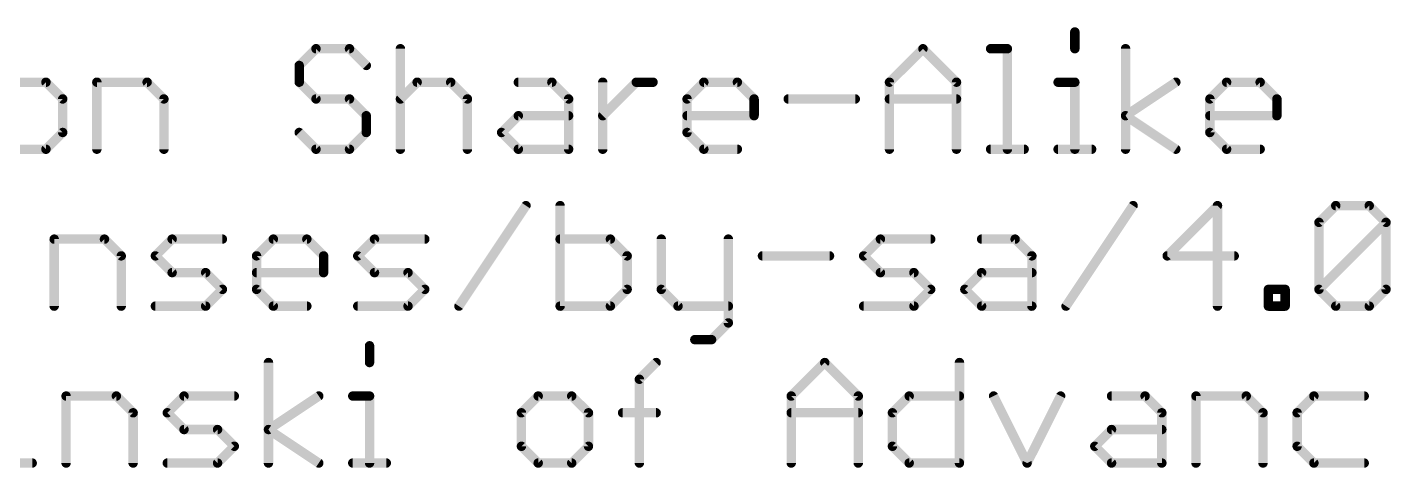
# Model space of a CAD drawing. Extents: x -52 to 61, y -28 to 22.
# Drawn here: x 16.46 to 38.52, y -25.4 to -18.27 of the extents above; entities that cross this region are included whole.
import ezdxf

# ---------------------------------------------------------------- set-up
doc = ezdxf.new("R2010")
doc.units = 0
doc.layers.add('51', color=53, linetype='CONTINUOUS')

msp = doc.modelspace()

# ---------------------------------------------------------------- linework, layer by layer
at = {"layer": '51', "const_width": 0.1524}
for points in [[(33.4095, -18.3456), (33.4095, -18.6168)], [(21.1308, -18.6168), (20.8597, -18.888)], [(21.6731, -18.6168), (21.1308, -18.6168)], [(21.9443, -18.888), (21.6731, -18.6168)], [(22.4968, -18.6168), (22.4968, -20.2438)], [(30.4097, -19.1591), (30.9521, -18.6168)], [(30.9521, -18.6168), (31.4944, -19.1591)], [(32.0469, -18.6168), (32.318, -18.6168)], [(32.318, -18.6168), (32.318, -20.2438)], [(34.2298, -20.2438), (34.2298, -18.6168)], [(20.8597, -18.888), (20.8597, -19.1591)], [(16.7617, -19.1591), (16.2193, -19.1591)], [(17.0328, -19.4303), (16.7617, -19.1591)], [(17.5853, -20.2438), (17.5853, -19.1591)], [(17.5853, -19.1591), (18.3988, -19.1591)], [(18.3988, -19.1591), (18.67, -19.4303)], [(20.8597, -19.1591), (21.1308, -19.4303)], [(22.4968, -19.4303), (22.768, -19.1591)], [(22.768, -19.1591), (23.3103, -19.1591)], [(23.3103, -19.1591), (23.5815, -19.4303)], [(24.4051, -19.1591), (24.9475, -19.1591)], [(24.9475, -19.1591), (25.2186, -19.4303)], [(25.7711, -20.2438), (25.7711, -19.1591)], [(25.7711, -19.7015), (26.3134, -19.1591)], [(26.3134, -19.1591), (26.5846, -19.1591)], [(27.1354, -19.4303), (27.4066, -19.1591)], [(27.4066, -19.1591), (27.9489, -19.1591)], [(27.9489, -19.1591), (28.2201, -19.4303)], [(30.4097, -20.2438), (30.4097, -19.1591)], [(31.4944, -19.1591), (31.4944, -20.2438)], [(33.1383, -19.1591), (33.4095, -19.1591)], [(33.4095, -19.1591), (33.4095, -20.2438)], [(34.2298, -19.7015), (35.0433, -19.1591)], [(35.5941, -19.4303), (35.8652, -19.1591)], [(35.8652, -19.1591), (36.4076, -19.1591)], [(36.4076, -19.1591), (36.6787, -19.4303)], [(17.0328, -19.9726), (17.0328, -19.4303)], [(18.67, -19.4303), (18.67, -20.2438)], [(21.1308, -19.4303), (21.6731, -19.4303)], [(21.6731, -19.4303), (21.9443, -19.7015)], [(23.5815, -19.4303), (23.5815, -20.2438)], [(25.2186, -19.4303), (25.2186, -20.2438)], [(27.1354, -19.9726), (27.1354, -19.4303)], [(28.2201, -19.4303), (28.2201, -19.7015)], [(28.7726, -19.4303), (29.8572, -19.4303)], [(30.4097, -19.4303), (31.4944, -19.4303)], [(35.5941, -19.9726), (35.5941, -19.4303)], [(36.6787, -19.4303), (36.6787, -19.7015)], [(21.9443, -19.7015), (21.9443, -19.9726)], [(24.134, -19.9726), (24.4051, -19.7015)], [(24.4051, -19.7015), (25.2186, -19.7015)], [(28.2201, -19.7015), (27.1354, -19.7015)], [(35.0433, -20.2438), (34.2298, -19.7015)], [(36.6787, -19.7015), (35.5941, -19.7015)], [(16.7617, -20.2438), (17.0328, -19.9726)], [(21.1308, -20.2438), (20.8597, -19.9726)], [(21.9443, -19.9726), (21.6731, -20.2438)], [(24.4051, -20.2438), (24.134, -19.9726)], [(27.4066, -20.2438), (27.1354, -19.9726)], [(35.8652, -20.2438), (35.5941, -19.9726)], [(16.2193, -20.2438), (16.7617, -20.2438)], [(21.6731, -20.2438), (21.1308, -20.2438)], [(25.2186, -20.2438), (24.4051, -20.2438)], [(27.9489, -20.2438), (27.4066, -20.2438)], [(32.0469, -20.2438), (32.5892, -20.2438)], [(33.1383, -20.2438), (33.6807, -20.2438)], [(36.4076, -20.2438), (35.8652, -20.2438)], [(23.4438, -22.7838), (24.5285, -21.1568)], [(25.081, -21.1568), (25.081, -22.7838)], [(33.2667, -22.7838), (34.3514, -21.1568)], [(35.7174, -21.1568), (34.9039, -21.9703)], [(35.7174, -22.7838), (35.7174, -21.1568)], [(37.3596, -21.428), (37.6308, -21.1568)], [(37.6308, -21.1568), (38.1731, -21.1568)], [(38.1731, -21.1568), (38.4443, -21.428)], [(37.3596, -22.5126), (37.3596, -21.428)], [(37.3596, -22.5126), (38.4443, -21.428)], [(38.4443, -21.428), (38.4443, -22.5126)], [(16.8952, -22.7838), (16.8952, -21.6991)], [(16.8952, -21.6991), (17.7087, -21.6991)], [(17.7087, -21.6991), (17.9798, -21.9703)], [(18.5323, -21.9703), (18.8035, -21.6991)], [(18.8035, -21.6991), (19.617, -21.6991)], [(20.1695, -21.9703), (20.4406, -21.6991)], [(20.4406, -21.6991), (20.983, -21.6991)], [(20.983, -21.6991), (21.2541, -21.9703)], [(21.8066, -21.9703), (22.0778, -21.6991)], [(22.0778, -21.6991), (22.8913, -21.6991)], [(25.8944, -21.6991), (25.081, -21.6991)], [(26.1656, -21.9703), (25.8944, -21.6991)], [(26.7181, -21.6991), (26.7181, -22.5126)], [(27.8028, -21.6991), (27.8028, -23.055)], [(29.9924, -21.9703), (30.2636, -21.6991)], [(30.2636, -21.6991), (31.0771, -21.6991)], [(31.9007, -21.6991), (32.4431, -21.6991)], [(32.4431, -21.6991), (32.7142, -21.9703)], [(17.9798, -21.9703), (17.9798, -22.7838)], [(18.8035, -22.2415), (18.5323, -21.9703)], [(20.1695, -22.5126), (20.1695, -21.9703)], [(21.2541, -21.9703), (21.2541, -22.2415)], [(22.0778, -22.2415), (21.8066, -21.9703)], [(26.1656, -22.5126), (26.1656, -21.9703)], [(28.3553, -21.9703), (29.4399, -21.9703)], [(30.2636, -22.2415), (29.9924, -21.9703)], [(32.7142, -21.9703), (32.7142, -22.7838)], [(34.9039, -21.9703), (35.9885, -21.9703)], [(19.3458, -22.2415), (18.8035, -22.2415)], [(19.617, -22.5126), (19.3458, -22.2415)], [(21.2541, -22.2415), (20.1695, -22.2415)], [(22.6201, -22.2415), (22.0778, -22.2415)], [(22.8913, -22.5126), (22.6201, -22.2415)], [(30.8059, -22.2415), (30.2636, -22.2415)], [(31.0771, -22.5126), (30.8059, -22.2415)], [(31.6296, -22.5126), (31.9007, -22.2415)], [(31.9007, -22.2415), (32.7142, -22.2415)], [(19.3458, -22.7838), (19.617, -22.5126)], [(20.4406, -22.7838), (20.1695, -22.5126)], [(22.6201, -22.7838), (22.8913, -22.5126)], [(25.8944, -22.7838), (26.1656, -22.5126)], [(26.7181, -22.5126), (26.9893, -22.7838)], [(30.8059, -22.7838), (31.0771, -22.5126)], [(31.9007, -22.7838), (31.6296, -22.5126)], [(36.541, -22.7838), (36.541, -22.5126)], [(36.541, -22.5126), (36.8122, -22.5126)], [(36.8122, -22.5126), (36.8122, -22.7838)], [(37.6308, -22.7838), (37.3596, -22.5126)], [(38.4443, -22.5126), (38.1731, -22.7838)], [(18.5323, -22.7838), (19.3458, -22.7838)], [(20.983, -22.7838), (20.4406, -22.7838)], [(21.8066, -22.7838), (22.6201, -22.7838)], [(25.081, -22.7838), (25.8944, -22.7838)], [(26.9893, -22.7838), (27.8028, -22.7838)], [(29.9924, -22.7838), (30.8059, -22.7838)], [(32.7142, -22.7838), (31.9007, -22.7838)], [(36.8122, -22.7838), (36.541, -22.7838)], [(38.1731, -22.7838), (37.6308, -22.7838)], [(27.8028, -23.055), (27.5316, -23.3261)], [(21.9976, -23.4256), (21.9976, -23.6968)], [(27.5316, -23.3261), (27.2604, -23.3261)], [(20.3621, -25.3238), (20.3621, -23.6968)], [(26.3633, -23.968), (26.6345, -23.6968)], [(28.8207, -24.2391), (29.3631, -23.6968)], [(29.3631, -23.6968), (29.9054, -24.2391)], [(31.5425, -23.6968), (31.5425, -25.3238)], [(26.3633, -25.3238), (26.3633, -23.968)], [(17.0878, -25.3238), (17.0878, -24.2391)], [(17.0878, -24.2391), (17.9013, -24.2391)], [(17.9013, -24.2391), (18.1724, -24.5103)], [(18.7249, -24.5103), (18.9961, -24.2391)], [(18.9961, -24.2391), (19.8096, -24.2391)], [(20.3621, -24.7815), (21.1756, -24.2391)], [(21.7264, -24.2391), (21.9976, -24.2391)], [(21.9976, -24.2391), (21.9976, -25.3238)], [(24.7261, -24.2391), (24.455, -24.5103)], [(25.2685, -24.2391), (24.7261, -24.2391)], [(25.5396, -24.5103), (25.2685, -24.2391)], [(28.8207, -25.3238), (28.8207, -24.2391)], [(29.9054, -24.2391), (29.9054, -25.3238)], [(30.4579, -24.5103), (30.7291, -24.2391)], [(30.7291, -24.2391), (31.5425, -24.2391)], [(32.095, -24.2391), (32.6374, -25.3238)], [(32.6374, -25.3238), (33.1797, -24.2391)], [(34.0034, -24.2391), (34.5457, -24.2391)], [(34.5457, -24.2391), (34.8169, -24.5103)], [(35.3694, -25.3238), (35.3694, -24.2391)], [(35.3694, -24.2391), (36.1829, -24.2391)], [(36.1829, -24.2391), (36.454, -24.5103)], [(37.2777, -24.2391), (37.0065, -24.5103)], [(38.0912, -24.2391), (37.2777, -24.2391)], [(18.1724, -24.5103), (18.1724, -25.3238)], [(18.9961, -24.7815), (18.7249, -24.5103)], [(24.455, -24.5103), (24.455, -25.0526)], [(25.5396, -25.0526), (25.5396, -24.5103)], [(26.0921, -24.5103), (26.6345, -24.5103)], [(28.8207, -24.5103), (29.9054, -24.5103)], [(30.4579, -25.0526), (30.4579, -24.5103)], [(34.8169, -24.5103), (34.8169, -25.3238)], [(36.454, -24.5103), (36.454, -25.3238)], [(37.0065, -24.5103), (37.0065, -25.0526)], [(19.5384, -24.7815), (18.9961, -24.7815)], [(19.8096, -25.0526), (19.5384, -24.7815)], [(21.1756, -25.3238), (20.3621, -24.7815)], [(33.7322, -25.0526), (34.0034, -24.7815)], [(34.0034, -24.7815), (34.8169, -24.7815)], [(19.5384, -25.3238), (19.8096, -25.0526)], [(24.455, -25.0526), (24.7261, -25.3238)], [(25.2685, -25.3238), (25.5396, -25.0526)], [(30.7291, -25.3238), (30.4579, -25.0526)], [(34.0034, -25.3238), (33.7322, -25.0526)], [(37.0065, -25.0526), (37.2777, -25.3238)], [(15.9963, -25.3238), (16.5387, -25.3238)], [(18.7249, -25.3238), (19.5384, -25.3238)], [(21.7264, -25.3238), (22.2687, -25.3238)], [(24.7261, -25.3238), (25.2685, -25.3238)], [(31.5425, -25.3238), (30.7291, -25.3238)], [(34.8169, -25.3238), (34.0034, -25.3238)], [(37.2777, -25.3238), (38.0912, -25.3238)]]:
    msp.add_lwpolyline(points, dxfattribs=at)
at = {"layer": '51', "const_width": 0.0762}
for points in [[(33.4476, -18.3456, 1), (33.3714, -18.3456)], [(21.1308, -18.5787, 1), (21.1308, -18.6549)], [(21.1578, -18.6438, 1), (21.1039, -18.5899)], [(21.7001, -18.5899, 1), (21.6462, -18.6438)], [(21.6731, -18.6549, 1), (21.6731, -18.5787)], [(22.5349, -18.6168, 1), (22.4587, -18.6168)], [(30.979, -18.5899, 1), (30.9251, -18.6438)], [(30.979, -18.6438, 1), (30.9251, -18.5899)], [(32.0469, -18.5787, 1), (32.0469, -18.6549)], [(32.3561, -18.6168, 1), (32.2799, -18.6168)], [(32.318, -18.6549, 1), (32.318, -18.5787)], [(33.3714, -18.6168, 1), (33.4476, -18.6168)], [(34.2679, -18.6168, 1), (34.1917, -18.6168)], [(20.8327, -18.861, 1), (20.8866, -18.9149)], [(20.8978, -18.888, 1), (20.8216, -18.888)], [(21.9174, -18.9149, 1), (21.9713, -18.861)], [(16.7886, -19.1322, 1), (16.7347, -19.1861)], [(16.7617, -19.1972, 1), (16.7617, -19.121)], [(17.6234, -19.1591, 1), (17.5472, -19.1591)], [(17.5853, -19.121, 1), (17.5853, -19.1972)], [(18.4258, -19.1322, 1), (18.3719, -19.1861)], [(18.3988, -19.1972, 1), (18.3988, -19.121)], [(20.8866, -19.1322, 1), (20.8327, -19.1861)], [(20.8216, -19.1591, 1), (20.8978, -19.1591)], [(22.768, -19.121, 1), (22.768, -19.1972)], [(22.7949, -19.1861, 1), (22.741, -19.1322)], [(23.3372, -19.1322, 1), (23.2834, -19.1861)], [(23.3103, -19.1972, 1), (23.3103, -19.121)], [(24.4051, -19.121, 1), (24.4051, -19.1972)], [(24.9744, -19.1322, 1), (24.9205, -19.1861)], [(24.9475, -19.1972, 1), (24.9475, -19.121)], [(25.8092, -19.1591, 1), (25.733, -19.1591)], [(26.3134, -19.121, 1), (26.3134, -19.1972)], [(26.3404, -19.1861, 1), (26.2865, -19.1322)], [(26.5846, -19.1972, 1), (26.5846, -19.121)], [(27.4066, -19.121, 1), (27.4066, -19.1972)], [(27.4335, -19.1861, 1), (27.3796, -19.1322)], [(27.9759, -19.1322, 1), (27.922, -19.1861)], [(27.9489, -19.1972, 1), (27.9489, -19.121)], [(30.4478, -19.1591, 1), (30.3716, -19.1591)], [(30.3828, -19.1322, 1), (30.4367, -19.1861)], [(31.5325, -19.1591, 1), (31.4563, -19.1591)], [(31.4674, -19.1861, 1), (31.5213, -19.1322)], [(33.1383, -19.121, 1), (33.1383, -19.1972)], [(33.4476, -19.1591, 1), (33.3714, -19.1591)], [(33.4095, -19.1972, 1), (33.4095, -19.121)], [(35.0644, -19.1908, 1), (35.0221, -19.1274)], [(35.8652, -19.121, 1), (35.8652, -19.1972)], [(35.8922, -19.1861, 1), (35.8383, -19.1322)], [(36.4345, -19.1322, 1), (36.3806, -19.1861)], [(36.4076, -19.1972, 1), (36.4076, -19.121)], [(17.0709, -19.4303, 1), (16.9947, -19.4303)], [(17.0059, -19.4572, 1), (17.0598, -19.4034)], [(18.7081, -19.4303, 1), (18.6319, -19.4303)], [(18.6431, -19.4572, 1), (18.6969, -19.4034)], [(21.1308, -19.3922, 1), (21.1308, -19.4684)], [(21.1039, -19.4572, 1), (21.1578, -19.4034)], [(21.7001, -19.4034, 1), (21.6462, -19.4572)], [(21.6731, -19.4684, 1), (21.6731, -19.3922)], [(22.4699, -19.4034, 1), (22.5238, -19.4572)], [(23.6196, -19.4303, 1), (23.5434, -19.4303)], [(23.5545, -19.4572, 1), (23.6084, -19.4034)], [(25.2567, -19.4303, 1), (25.1805, -19.4303)], [(25.1917, -19.4572, 1), (25.2456, -19.4034)], [(27.1735, -19.4303, 1), (27.0973, -19.4303)], [(27.1085, -19.4034, 1), (27.1624, -19.4572)], [(28.2582, -19.4303, 1), (28.182, -19.4303)], [(28.1931, -19.4572, 1), (28.247, -19.4034)], [(28.7726, -19.3922, 1), (28.7726, -19.4684)], [(29.8572, -19.4684, 1), (29.8572, -19.3922)], [(30.4097, -19.3922, 1), (30.4097, -19.4684)], [(31.4944, -19.4684, 1), (31.4944, -19.3922)], [(35.6322, -19.4303, 1), (35.556, -19.4303)], [(35.5671, -19.4034, 1), (35.621, -19.4572)], [(36.7168, -19.4303, 1), (36.6406, -19.4303)], [(36.6518, -19.4572, 1), (36.7057, -19.4034)], [(21.9824, -19.7015, 1), (21.9062, -19.7015)], [(24.4051, -19.6634, 1), (24.4051, -19.7396)], [(24.4321, -19.7284, 1), (24.3782, -19.6745)], [(25.2186, -19.7396, 1), (25.2186, -19.6634)], [(27.1354, -19.6634, 1), (27.1354, -19.7396)], [(28.2201, -19.7396, 1), (28.2201, -19.6634)], [(34.2509, -19.6698, 1), (34.2086, -19.7332)], [(34.2086, -19.6698, 1), (34.2509, -19.7332)], [(35.5941, -19.6634, 1), (35.5941, -19.7396)], [(36.6787, -19.7396, 1), (36.6787, -19.6634)], [(21.9174, -19.7284, 1), (21.9713, -19.6745)], [(25.7442, -19.6745, 1), (25.7981, -19.7284)], [(28.182, -19.7015, 1), (28.2582, -19.7015)], [(36.6406, -19.7015, 1), (36.7168, -19.7015)], [(16.9947, -19.9726, 1), (17.0709, -19.9726)], [(17.0598, -19.9996, 1), (17.0059, -19.9457)], [(20.8866, -19.9457, 1), (20.8327, -19.9996)], [(21.9062, -19.9726, 1), (21.9824, -19.9726)], [(21.9713, -19.9996, 1), (21.9174, -19.9457)], [(24.1609, -19.9457, 1), (24.107, -19.9996)], [(24.107, -19.9457, 1), (24.1609, -19.9996)], [(27.1624, -19.9457, 1), (27.1085, -19.9996)], [(27.0973, -19.9726, 1), (27.1735, -19.9726)], [(35.621, -19.9457, 1), (35.5671, -19.9996)], [(35.556, -19.9726, 1), (35.6322, -19.9726)], [(16.7347, -20.2169, 1), (16.7886, -20.2707)], [(16.7617, -20.2819, 1), (16.7617, -20.2057)], [(17.5472, -20.2438, 1), (17.6234, -20.2438)], [(18.6319, -20.2438, 1), (18.7081, -20.2438)], [(21.1308, -20.2057, 1), (21.1308, -20.2819)], [(21.1039, -20.2707, 1), (21.1578, -20.2169)], [(21.6462, -20.2169, 1), (21.7001, -20.2707)], [(21.6731, -20.2819, 1), (21.6731, -20.2057)], [(22.4587, -20.2438, 1), (22.5349, -20.2438)], [(23.5434, -20.2438, 1), (23.6196, -20.2438)], [(24.4051, -20.2057, 1), (24.4051, -20.2819)], [(24.3782, -20.2707, 1), (24.4321, -20.2169)], [(25.1805, -20.2438, 1), (25.2567, -20.2438)], [(25.2186, -20.2819, 1), (25.2186, -20.2057)], [(25.733, -20.2438, 1), (25.8092, -20.2438)], [(27.4066, -20.2057, 1), (27.4066, -20.2819)], [(27.3796, -20.2707, 1), (27.4335, -20.2169)], [(27.9489, -20.2819, 1), (27.9489, -20.2057)], [(30.3716, -20.2438, 1), (30.4478, -20.2438)], [(31.4563, -20.2438, 1), (31.5325, -20.2438)], [(32.0469, -20.2057, 1), (32.0469, -20.2819)], [(32.2799, -20.2438, 1), (32.3561, -20.2438)], [(32.5892, -20.2819, 1), (32.5892, -20.2057)], [(33.1383, -20.2057, 1), (33.1383, -20.2819)], [(33.3714, -20.2438, 1), (33.4476, -20.2438)], [(33.6807, -20.2819, 1), (33.6807, -20.2057)], [(34.1917, -20.2438, 1), (34.2679, -20.2438)], [(35.0221, -20.2755, 1), (35.0644, -20.2121)], [(35.8652, -20.2057, 1), (35.8652, -20.2819)], [(35.8383, -20.2707, 1), (35.8922, -20.2169)], [(36.4076, -20.2819, 1), (36.4076, -20.2057)], [(24.5602, -21.1779, 1), (24.4968, -21.1357)], [(25.1191, -21.1568, 1), (25.0429, -21.1568)], [(34.3831, -21.1779, 1), (34.3197, -21.1357)], [(35.7555, -21.1568, 1), (35.6793, -21.1568)], [(35.7443, -21.1838, 1), (35.6904, -21.1299)], [(37.6308, -21.1187, 1), (37.6308, -21.1949)], [(37.6577, -21.1838, 1), (37.6038, -21.1299)], [(38.2001, -21.1299, 1), (38.1462, -21.1838)], [(38.1731, -21.1949, 1), (38.1731, -21.1187)], [(37.3977, -21.428, 1), (37.3215, -21.428)], [(37.3327, -21.401, 1), (37.3866, -21.4549)], [(38.4824, -21.428, 1), (38.4062, -21.428)], [(38.4712, -21.4549, 1), (38.4173, -21.401)], [(38.4173, -21.4549, 1), (38.4712, -21.401)], [(16.9333, -21.6991, 1), (16.8571, -21.6991)], [(16.8952, -21.661, 1), (16.8952, -21.7372)], [(17.7356, -21.6722, 1), (17.6817, -21.7261)], [(17.7087, -21.7372, 1), (17.7087, -21.661)], [(18.8035, -21.661, 1), (18.8035, -21.7372)], [(18.8304, -21.7261, 1), (18.7765, -21.6722)], [(19.617, -21.7372, 1), (19.617, -21.661)], [(20.4406, -21.661, 1), (20.4406, -21.7372)], [(20.4676, -21.7261, 1), (20.4137, -21.6722)], [(21.0099, -21.6722, 1), (20.956, -21.7261)], [(20.983, -21.7372, 1), (20.983, -21.661)], [(22.0778, -21.661, 1), (22.0778, -21.7372)], [(22.1047, -21.7261, 1), (22.0509, -21.6722)], [(22.8913, -21.7372, 1), (22.8913, -21.661)], [(25.081, -21.661, 1), (25.081, -21.7372)], [(25.9214, -21.6722, 1), (25.8675, -21.7261)], [(25.8944, -21.7372, 1), (25.8944, -21.661)], [(26.7562, -21.6991, 1), (26.68, -21.6991)], [(27.8409, -21.6991, 1), (27.7647, -21.6991)], [(30.2636, -21.661, 1), (30.2636, -21.7372)], [(30.2905, -21.7261, 1), (30.2366, -21.6722)], [(31.0771, -21.7372, 1), (31.0771, -21.661)], [(31.9007, -21.661, 1), (31.9007, -21.7372)], [(32.47, -21.6722, 1), (32.4161, -21.7261)], [(32.4431, -21.7372, 1), (32.4431, -21.661)], [(18.0179, -21.9703, 1), (17.9417, -21.9703)], [(17.9529, -21.9972, 1), (18.0068, -21.9434)], [(18.5593, -21.9434, 1), (18.5054, -21.9972)], [(18.5054, -21.9434, 1), (18.5593, -21.9972)], [(20.2076, -21.9703, 1), (20.1314, -21.9703)], [(20.1425, -21.9434, 1), (20.1964, -21.9972)], [(21.2922, -21.9703, 1), (21.216, -21.9703)], [(21.2272, -21.9972, 1), (21.2811, -21.9434)], [(21.8336, -21.9434, 1), (21.7797, -21.9972)], [(21.7797, -21.9434, 1), (21.8336, -21.9972)], [(26.2037, -21.9703, 1), (26.1275, -21.9703)], [(26.1387, -21.9972, 1), (26.1926, -21.9434)], [(28.3553, -21.9322, 1), (28.3553, -22.0084)], [(29.4399, -22.0084, 1), (29.4399, -21.9322)], [(30.0194, -21.9434, 1), (29.9655, -21.9972)], [(29.9655, -21.9434, 1), (30.0194, -21.9972)], [(32.7523, -21.9703, 1), (32.6761, -21.9703)], [(32.6873, -21.9972, 1), (32.7412, -21.9434)], [(34.9039, -21.9322, 1), (34.9039, -22.0084)], [(34.8769, -21.9434, 1), (34.9308, -21.9972)], [(35.9885, -22.0084, 1), (35.9885, -21.9322)], [(18.8035, -22.2034, 1), (18.8035, -22.2796)], [(18.7765, -22.2684, 1), (18.8304, -22.2145)], [(19.3728, -22.2145, 1), (19.3189, -22.2684)], [(19.3458, -22.2796, 1), (19.3458, -22.2034)], [(20.1695, -22.2034, 1), (20.1695, -22.2796)], [(21.216, -22.2415, 1), (21.2922, -22.2415)], [(21.2541, -22.2796, 1), (21.2541, -22.2034)], [(22.0778, -22.2034, 1), (22.0778, -22.2796)], [(22.0509, -22.2684, 1), (22.1047, -22.2145)], [(22.6471, -22.2145, 1), (22.5932, -22.2684)], [(22.6201, -22.2796, 1), (22.6201, -22.2034)], [(30.2636, -22.2034, 1), (30.2636, -22.2796)], [(30.2366, -22.2684, 1), (30.2905, -22.2145)], [(30.8329, -22.2145, 1), (30.779, -22.2684)], [(30.8059, -22.2796, 1), (30.8059, -22.2034)], [(31.9007, -22.2034, 1), (31.9007, -22.2796)], [(31.9277, -22.2684, 1), (31.8738, -22.2145)], [(32.7142, -22.2796, 1), (32.7142, -22.2034)], [(19.6439, -22.5396, 1), (19.59, -22.4857)], [(19.59, -22.5396, 1), (19.6439, -22.4857)], [(20.1964, -22.4857, 1), (20.1425, -22.5396)], [(20.1314, -22.5126, 1), (20.2076, -22.5126)], [(22.9182, -22.5396, 1), (22.8644, -22.4857)], [(22.8644, -22.5396, 1), (22.9182, -22.4857)], [(26.1275, -22.5126, 1), (26.2037, -22.5126)], [(26.1925, -22.5396, 1), (26.1387, -22.4857)], [(26.745, -22.4857, 1), (26.6912, -22.5396)], [(26.68, -22.5126, 1), (26.7562, -22.5126)], [(31.104, -22.5396, 1), (31.0501, -22.4857)], [(31.0501, -22.5396, 1), (31.104, -22.4857)], [(31.6565, -22.4857, 1), (31.6026, -22.5396)], [(31.6026, -22.4857, 1), (31.6565, -22.5396)], [(36.5791, -22.5126, 1), (36.5029, -22.5126)], [(36.541, -22.4745, 1), (36.541, -22.5507)], [(36.8503, -22.5126, 1), (36.7741, -22.5126)], [(36.8122, -22.5507, 1), (36.8122, -22.4745)], [(37.3866, -22.4857, 1), (37.3327, -22.5396)], [(37.3327, -22.4857, 1), (37.3866, -22.5396)], [(37.3215, -22.5126, 1), (37.3977, -22.5126)], [(38.4062, -22.5126, 1), (38.4824, -22.5126)], [(38.4712, -22.5396, 1), (38.4173, -22.4857)], [(18.5323, -22.7457, 1), (18.5323, -22.8219)], [(19.3189, -22.7569, 1), (19.3728, -22.8107)], [(19.3458, -22.8219, 1), (19.3458, -22.7457)], [(20.4406, -22.7457, 1), (20.4406, -22.8219)], [(20.4137, -22.8107, 1), (20.4676, -22.7569)], [(20.983, -22.8219, 1), (20.983, -22.7457)], [(21.8066, -22.7457, 1), (21.8066, -22.8219)], [(22.5932, -22.7569, 1), (22.6471, -22.8107)], [(22.6201, -22.8219, 1), (22.6201, -22.7457)], [(25.081, -22.7457, 1), (25.081, -22.8219)], [(25.8675, -22.7569, 1), (25.9214, -22.8107)], [(25.8944, -22.8219, 1), (25.8944, -22.7457)], [(26.9893, -22.7457, 1), (26.9893, -22.8219)], [(26.9623, -22.8107, 1), (27.0162, -22.7569)], [(27.8028, -22.8219, 1), (27.8028, -22.7457)], [(29.9924, -22.7457, 1), (29.9924, -22.8219)], [(30.779, -22.7569, 1), (30.8329, -22.8107)], [(30.8059, -22.8219, 1), (30.8059, -22.7457)], [(31.9007, -22.7457, 1), (31.9007, -22.8219)], [(31.8738, -22.8107, 1), (31.9277, -22.7569)], [(32.7142, -22.8219, 1), (32.7142, -22.7457)], [(36.541, -22.7457, 1), (36.541, -22.8219)], [(36.8122, -22.8219, 1), (36.8122, -22.7457)], [(37.6308, -22.7457, 1), (37.6308, -22.8219)], [(37.6038, -22.8107, 1), (37.6577, -22.7569)], [(38.1462, -22.7569, 1), (38.2001, -22.8107)], [(38.1731, -22.8219, 1), (38.1731, -22.7457)], [(16.8571, -22.7838, 1), (16.9333, -22.7838)], [(17.9417, -22.7838, 1), (18.0179, -22.7838)], [(23.4121, -22.7627, 1), (23.4755, -22.8049)], [(25.0429, -22.7838, 1), (25.1191, -22.7838)], [(32.6761, -22.7838, 1), (32.7523, -22.7838)], [(33.235, -22.7627, 1), (33.2984, -22.8049)], [(35.6793, -22.7838, 1), (35.7555, -22.7838)], [(36.5029, -22.7838, 1), (36.5791, -22.7838)], [(36.7741, -22.7838, 1), (36.8503, -22.7838)], [(27.7647, -23.055, 1), (27.8409, -23.055)], [(27.8297, -23.0819, 1), (27.7758, -23.028)], [(22.0357, -23.4256, 1), (21.9595, -23.4256)], [(27.2604, -23.288, 1), (27.2604, -23.3642)], [(27.5047, -23.2992, 1), (27.5585, -23.3531)], [(27.5316, -23.3642, 1), (27.5316, -23.288)], [(20.4002, -23.6968, 1), (20.324, -23.6968)], [(21.9595, -23.6968, 1), (22.0357, -23.6968)], [(26.6614, -23.7238, 1), (26.6075, -23.6699)], [(29.39, -23.6699, 1), (29.3361, -23.7238)], [(29.39, -23.7238, 1), (29.3361, -23.6699)], [(31.5806, -23.6968, 1), (31.5044, -23.6968)], [(26.4014, -23.968, 1), (26.3252, -23.968)], [(26.3364, -23.941, 1), (26.3902, -23.9949)], [(17.1259, -24.2391, 1), (17.0497, -24.2391)], [(17.0878, -24.201, 1), (17.0878, -24.2772)], [(17.9282, -24.2122, 1), (17.8743, -24.2661)], [(17.9013, -24.2772, 1), (17.9013, -24.201)], [(18.9961, -24.201, 1), (18.9961, -24.2772)], [(19.023, -24.2661, 1), (18.9692, -24.2122)], [(19.8096, -24.2772, 1), (19.8096, -24.201)], [(21.1967, -24.2708, 1), (21.1545, -24.2074)], [(21.7264, -24.201, 1), (21.7264, -24.2772)], [(22.0357, -24.2391, 1), (21.9595, -24.2391)], [(21.9976, -24.2772, 1), (21.9976, -24.201)], [(24.7261, -24.201, 1), (24.7261, -24.2772)], [(24.7531, -24.2661, 1), (24.6992, -24.2122)], [(25.2954, -24.2122, 1), (25.2415, -24.2661)], [(25.2685, -24.2772, 1), (25.2685, -24.201)], [(28.8588, -24.2391, 1), (28.7826, -24.2391)], [(28.7938, -24.2122, 1), (28.8477, -24.2661)], [(29.9435, -24.2391, 1), (29.8673, -24.2391)], [(29.8784, -24.2661, 1), (29.9323, -24.2122)], [(30.7291, -24.201, 1), (30.7291, -24.2772)], [(30.756, -24.2661, 1), (30.7021, -24.2122)], [(31.5425, -24.2772, 1), (31.5425, -24.201)], [(32.1291, -24.2221, 1), (32.061, -24.2562)], [(33.2138, -24.2562, 1), (33.1456, -24.2221)], [(34.0034, -24.201, 1), (34.0034, -24.2772)], [(34.5726, -24.2122, 1), (34.5188, -24.2661)], [(34.5457, -24.2772, 1), (34.5457, -24.201)], [(35.4075, -24.2391, 1), (35.3313, -24.2391)], [(35.3694, -24.201, 1), (35.3694, -24.2772)], [(36.2098, -24.2122, 1), (36.1559, -24.2661)], [(36.1829, -24.2772, 1), (36.1829, -24.201)], [(37.2777, -24.201, 1), (37.2777, -24.2772)], [(37.3046, -24.2661, 1), (37.2507, -24.2122)], [(38.0912, -24.2772, 1), (38.0912, -24.201)], [(18.2105, -24.5103, 1), (18.1343, -24.5103)], [(18.1455, -24.5372, 1), (18.1994, -24.4834)], [(18.7519, -24.4834, 1), (18.698, -24.5372)], [(18.698, -24.4834, 1), (18.7519, -24.5372)], [(24.4931, -24.5103, 1), (24.4169, -24.5103)], [(24.428, -24.4834, 1), (24.4819, -24.5372)], [(25.5777, -24.5103, 1), (25.5015, -24.5103)], [(25.5127, -24.5372, 1), (25.5666, -24.4834)], [(26.0921, -24.4722, 1), (26.0921, -24.5484)], [(26.6345, -24.5484, 1), (26.6345, -24.4722)], [(28.8207, -24.4722, 1), (28.8207, -24.5484)], [(29.9054, -24.5484, 1), (29.9054, -24.4722)], [(30.496, -24.5103, 1), (30.4198, -24.5103)], [(30.4309, -24.4834, 1), (30.4848, -24.5372)], [(34.855, -24.5103, 1), (34.7788, -24.5103)], [(34.7899, -24.5372, 1), (34.8438, -24.4834)], [(36.4921, -24.5103, 1), (36.4159, -24.5103)], [(36.4271, -24.5372, 1), (36.481, -24.4834)], [(37.0446, -24.5103, 1), (36.9684, -24.5103)], [(36.9796, -24.4834, 1), (37.0335, -24.5372)], [(18.9961, -24.7434, 1), (18.9961, -24.8196)], [(19.5654, -24.7545, 1), (19.5115, -24.8084)], [(19.5384, -24.8196, 1), (19.5384, -24.7434)], [(20.3832, -24.7498, 1), (20.341, -24.8132)], [(34.0034, -24.7434, 1), (34.0034, -24.8196)], [(34.0303, -24.8084, 1), (33.9764, -24.7545)], [(34.8169, -24.8196, 1), (34.8169, -24.7434)], [(18.9692, -24.8084, 1), (19.023, -24.7545)], [(20.341, -24.7498, 1), (20.3832, -24.8132)], [(19.8365, -25.0796, 1), (19.7827, -25.0257)], [(19.7827, -25.0796, 1), (19.8365, -25.0257)], [(24.4819, -25.0257, 1), (24.428, -25.0796)], [(24.4169, -25.0526, 1), (24.4931, -25.0526)], [(25.5015, -25.0526, 1), (25.5777, -25.0526)], [(25.5666, -25.0796, 1), (25.5127, -25.0257)], [(30.4848, -25.0257, 1), (30.4309, -25.0796)], [(30.4198, -25.0526, 1), (30.496, -25.0526)], [(33.7591, -25.0257, 1), (33.7053, -25.0796)], [(33.7053, -25.0257, 1), (33.7591, -25.0796)], [(37.0335, -25.0257, 1), (36.9796, -25.0796)], [(36.9684, -25.0526, 1), (37.0446, -25.0526)], [(16.5387, -25.3619, 1), (16.5387, -25.2857)], [(17.0497, -25.3238, 1), (17.1259, -25.3238)], [(18.1343, -25.3238, 1), (18.2105, -25.3238)], [(18.7249, -25.2857, 1), (18.7249, -25.3619)], [(19.5115, -25.2969, 1), (19.5654, -25.3507)], [(19.5384, -25.3619, 1), (19.5384, -25.2857)], [(20.324, -25.3238, 1), (20.4002, -25.3238)], [(21.1545, -25.3555, 1), (21.1967, -25.2921)], [(21.7264, -25.2857, 1), (21.7264, -25.3619)], [(21.9595, -25.3238, 1), (22.0357, -25.3238)], [(22.2687, -25.3619, 1), (22.2687, -25.2857)], [(24.7261, -25.2857, 1), (24.7261, -25.3619)], [(24.6992, -25.3507, 1), (24.7531, -25.2969)], [(25.2415, -25.2969, 1), (25.2954, -25.3507)], [(25.2685, -25.3619, 1), (25.2685, -25.2857)], [(26.3252, -25.3238, 1), (26.4014, -25.3238)], [(28.7826, -25.3238, 1), (28.8588, -25.3238)], [(29.8673, -25.3238, 1), (29.9435, -25.3238)], [(30.7291, -25.2857, 1), (30.7291, -25.3619)], [(30.7021, -25.3507, 1), (30.756, -25.2969)], [(31.5044, -25.3238, 1), (31.5806, -25.3238)], [(31.5425, -25.3619, 1), (31.5425, -25.2857)], [(32.6033, -25.3068, 1), (32.6714, -25.3408)], [(32.6033, -25.3408, 1), (32.6714, -25.3068)], [(34.0034, -25.2857, 1), (34.0034, -25.3619)], [(33.9764, -25.3507, 1), (34.0303, -25.2969)], [(34.7788, -25.3238, 1), (34.855, -25.3238)], [(34.8169, -25.3619, 1), (34.8169, -25.2857)], [(35.3313, -25.3238, 1), (35.4075, -25.3238)], [(36.4159, -25.3238, 1), (36.4921, -25.3238)], [(37.2777, -25.2857, 1), (37.2777, -25.3619)], [(37.2507, -25.3507, 1), (37.3046, -25.2969)], [(38.0912, -25.3619, 1), (38.0912, -25.2857)]]:
    msp.add_lwpolyline(points, format="xyb", dxfattribs=at)

doc.saveas('drawing.dxf')
